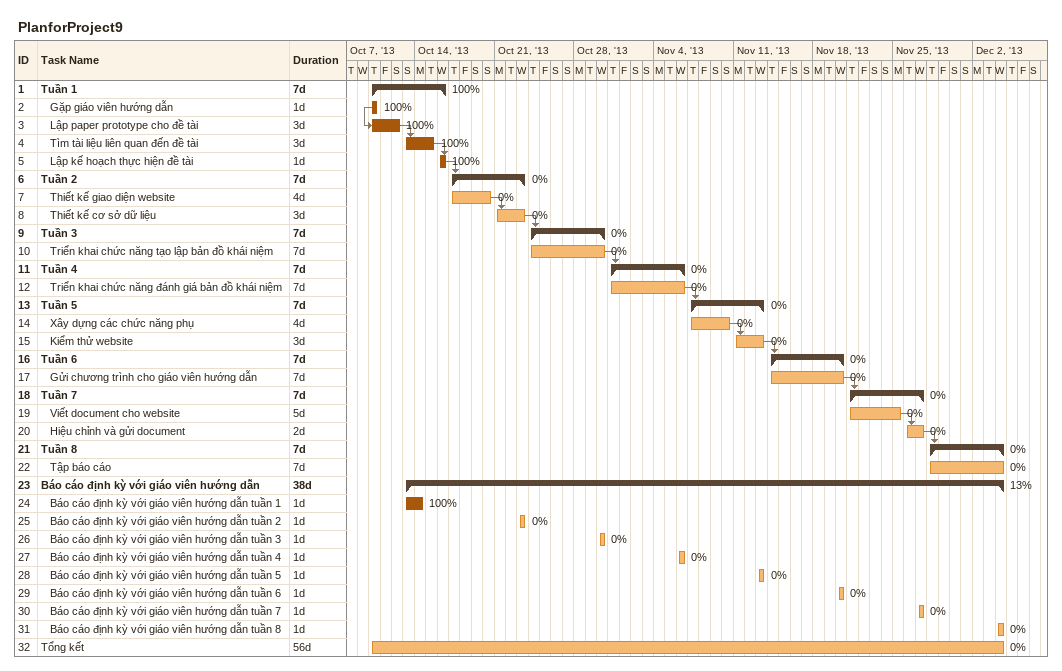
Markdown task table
PlanforProject9

| ID | Level | Task | Duration | Start | Finish | Predecessors | % complete |
|---|---|---|---|---|---|---|---|
| 1 | 1 | **Tuần 1** | 7d | 2013-10-10 | 2013-10-16 |  | 100 |
| 2 | 2 | Gặp giáo viên hướng dẫn | 1d | 2013-10-10 | 2013-10-10 |  | 100 |
| 3 | 2 | Lập paper prototype cho đề tài | 3d | 2013-10-10 | 2013-10-12 | 2SS | 100 |
| 4 | 2 | Tìm tài liệu liên quan đến đề tài | 3d | 2013-10-13 | 2013-10-15 | 3 | 100 |
| 5 | 2 | Lập kế hoạch thực hiện đề tài | 1d | 2013-10-16 | 2013-10-16 | 4 | 100 |
| 6 | 1 | **Tuần 2** | 7d | 2013-10-17 | 2013-10-23 | 5 | 0 |
| 7 | 2 | Thiết kế giao diện website | 4d | 2013-10-17 | 2013-10-20 |  | 0 |
| 8 | 2 | Thiết kế cơ sở dữ liệu | 3d | 2013-10-21 | 2013-10-23 | 7 | 0 |
| 9 | 1 | **Tuần 3** | 7d | 2013-10-24 | 2013-10-30 | 8 | 0 |
| 10 | 2 | Triển khai chức năng tạo lập bản đồ khái niệm | 7d | 2013-10-24 | 2013-10-30 |  | 0 |
| 11 | 1 | **Tuần 4** | 7d | 2013-10-31 | 2013-11-06 | 10 | 0 |
| 12 | 2 | Triển khai chức năng đánh giá bản đồ khái niệm | 7d | 2013-10-31 | 2013-11-06 |  | 0 |
| 13 | 1 | **Tuần 5** | 7d | 2013-11-07 | 2013-11-13 | 12 | 0 |
| 14 | 2 | Xây dựng các chức năng phụ | 4d | 2013-11-07 | 2013-11-10 |  | 0 |
| 15 | 2 | Kiểm thử website | 3d | 2013-11-11 | 2013-11-13 | 14 | 0 |
| 16 | 1 | **Tuần 6** | 7d | 2013-11-14 | 2013-11-20 | 15 | 0 |
| 17 | 2 | Gửi chương trình cho giáo viên hướng dẫn | 7d | 2013-11-14 | 2013-11-20 |  | 0 |
| 18 | 1 | **Tuần 7** | 7d | 2013-11-21 | 2013-11-27 | 17 | 0 |
| 19 | 2 | Viết document cho website | 5d | 2013-11-21 | 2013-11-25 |  | 0 |
| 20 | 2 | Hiệu chỉnh và gửi document | 2d | 2013-11-26 | 2013-11-27 | 19 | 0 |
| 21 | 1 | **Tuần 8** | 7d | 2013-11-28 | 2013-12-04 | 20 | 0 |
| 22 | 2 | Tập báo cáo | 7d | 2013-11-28 | 2013-12-04 |  | 0 |
| 23 | 1 | **Báo cáo định kỳ với giáo viên hướng dẫn** | 38d | 2013-10-13 | 2013-12-04 |  | 13 |
| 24 | 2 | Báo cáo định kỳ với giáo viên hướng dẫn tuần 1 | 1d | 2013-10-13 | 2013-10-14 |  | 100 |
| 25 | 2 | Báo cáo định kỳ với giáo viên hướng dẫn tuần 2 | 1d | 2013-10-23 | 2013-10-23 |  | 0 |
| 26 | 2 | Báo cáo định kỳ với giáo viên hướng dẫn tuần 3 | 1d | 2013-10-30 | 2013-10-30 |  | 0 |
| 27 | 2 | Báo cáo định kỳ với giáo viên hướng dẫn tuần 4 | 1d | 2013-11-06 | 2013-11-06 |  | 0 |
| 28 | 2 | Báo cáo định kỳ với giáo viên hướng dẫn tuần 5 | 1d | 2013-11-13 | 2013-11-13 |  | 0 |
| 29 | 2 | Báo cáo định kỳ với giáo viên hướng dẫn tuần 6 | 1d | 2013-11-20 | 2013-11-20 |  | 0 |
| 30 | 2 | Báo cáo định kỳ với giáo viên hướng dẫn tuần 7 | 1d | 2013-11-27 | 2013-11-27 |  | 0 |
| 31 | 2 | Báo cáo định kỳ với giáo viên hướng dẫn tuần 8 | 1d | 2013-12-04 | 2013-12-04 |  | 0 |
| 32 | 1 | Tổng kết | 56d | 2013-10-10 | 2013-12-04 |  | 0 |
